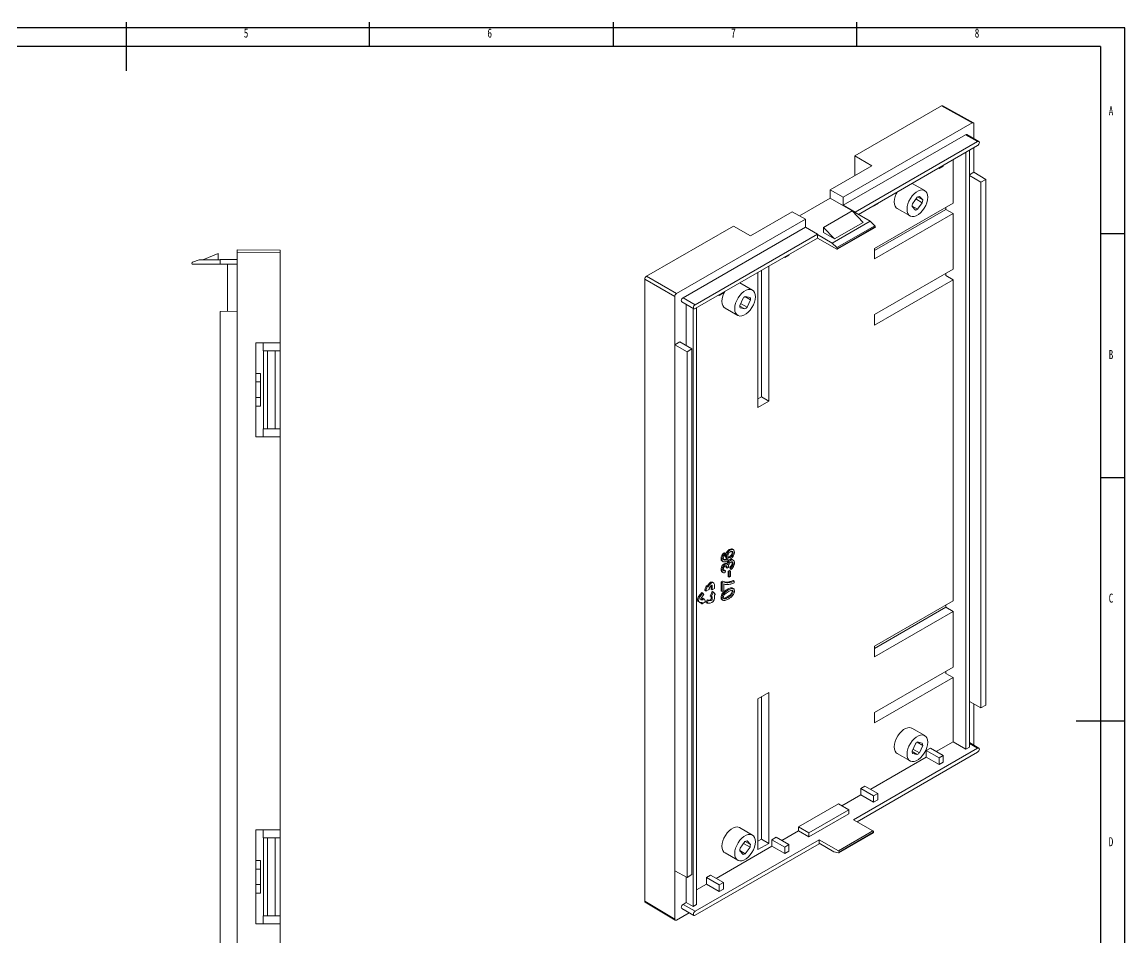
# Model space of a CAD drawing. Header units: millimetres. Extents: x 5 to 415, y 4 to 292.
# Drawn here: x 188.7 to 415, y 104 to 292 of the extents above; entities that cross this region are included whole.
import ezdxf

# ---------------------------------------------------------------- set-up
doc = ezdxf.new("R2010")
doc.units = ezdxf.units.MM
doc.layers.get('0').update_dxf_attribs({"linetype": 'CONTINUOUS'})
doc.styles.add('SLDTEXTSTYLE0', font='TXT', dxfattribs={"width": 0.75})

msp = doc.modelspace()

# ---------------------------------------------------------------- linework, layer by layer
at = {"color": 7, "linetype": 'Continuous'}
for p, q in [((210, 292), (210, 282)), ((260, 287), (260, 292)), ((310, 292), (310, 287)), ((360, 287), (360, 292)), ((415, 290.81), (5, 290.81)), ((415, 3.81), (415, 290.81)), ((410, 287), (12.45, 287)), ((410, 287), (410, 41.42)), ((415, 248.5), (410, 248.5)), ((410, 198.5), (415, 198.5)), ((415, 148.5), (405, 148.5))]:
    msp.add_line(p, q, dxfattribs=at)
at = {"color": 7, "linetype": 'Continuous', "lineweight": 15}
for p, q in [((359.56, 264.51), (377.36, 274.79)), ((383.64, 271.29), (377.36, 274.79)), ((383.89, 271.32), (377.61, 274.82)), ((357.2, 256.03), (383.64, 271.29)), ((383.99, 271.09), (383.99, 268.07)), ((382.3, 268.88), (357.2, 254.39)), ((384.77, 267.46), (359.67, 252.96)), ((382.3, 268.88), (384.77, 267.46)), ((385.02, 267.48), (382.55, 268.91)), ((360.31, 252.52), (384.77, 266.64)), ((382.37, 142.77), (382.37, 265.25)), ((383.08, 143.18), (383.08, 265.66)), ((383.99, 266.19), (383.99, 261.17)), ((363.06, 262.49), (359.56, 264.51)), ((359.56, 260.47), (359.56, 264.51)), ((377.7, 262.43), (377.7, 262.56)), ((379.75, 263.74), (379.75, 254.84)), ((354.51, 257.55), (363.06, 262.49)), ((376.75, 262.01), (376.85, 261.95)), ((376.85, 261.95), (377.7, 262.43)), ((376.85, 261.95), (376.85, 262.07)), ((383.99, 261.17), (383.08, 260.64)), ((385.41, 259.1), (383.08, 260.47)), ((386.43, 259.69), (383.99, 261.17)), ((373.9, 257.4), (371.33, 258.88)), ((385.41, 259.1), (386.43, 259.69)), ((385.41, 151.21), (385.41, 259.1)), ((386.43, 151.8), (386.43, 259.69)), ((348.2, 252.22), (354.51, 255.86)), ((354.51, 257.55), (357.2, 256.03)), ((354.51, 255.86), (354.51, 257.55)), ((359.67, 252.88), (354.51, 255.86)), ((357.2, 256.03), (357.2, 254.39)), ((372.36, 256.04), (371.38, 254.69)), ((372.44, 256.09), (373.49, 255.48)), ((373.49, 255.48), (372.81, 256.21)), ((357.2, 254.39), (359.67, 252.96)), ((363.42, 254.19), (363.31, 254.25)), ((363.42, 254.19), (364.27, 254.68)), ((363.42, 254.31), (363.42, 254.19)), ((379.75, 254.84), (363.63, 245.53)), ((363.63, 245.08), (378.27, 253.53)), ((364.27, 254.68), (364.27, 254.8)), ((368.28, 253.71), (370.9, 252.2)), ((371.3, 254.21), (372.44, 253.56)), ((371.3, 254.12), (371.99, 253.39)), ((373.41, 254.91), (372.09, 255.68)), ((372.44, 253.56), (373.41, 254.91)), ((378.27, 253.98), (378.27, 253.53)), ((378.27, 253.53), (379.75, 252.68)), ((322.97, 236.27), (349.42, 251.54)), ((338.17, 248.12), (346.73, 253.06)), ((349.42, 251.54), (346.73, 253.06)), ((349.42, 249.9), (349.42, 251.54)), ((353.13, 249.84), (359, 253.23)), ((359, 253.23), (361.26, 250.86)), ((359.67, 252.96), (359.67, 252.88)), ((359.67, 252.88), (362.71, 251.13)), ((363.63, 243.37), (379.75, 252.68)), ((379.75, 252.68), (379.75, 241.24)), ((316.8, 239.83), (334.64, 250.13)), ((349.42, 249.9), (324.31, 235.41)), ((334.64, 250.13), (338.17, 248.12)), ((351.89, 248.47), (349.42, 249.9)), ((355.39, 247.47), (353.13, 249.84)), ((353.13, 249.84), (353.13, 248.78)), ((354.93, 246.64), (362.71, 251.13)), ((361.26, 250.86), (355.39, 247.47)), ((363.67, 250.2), (355.9, 245.71)), ((355.95, 245.36), (363.73, 249.85)), ((363.77, 249.99), (355.99, 245.5)), ((363.77, 249.94), (355.99, 245.45)), ((362.71, 251.13), (363.67, 250.2)), ((363.77, 249.94), (363.77, 249.99)), ((351.89, 248.47), (326.79, 233.98)), ((326.79, 233.17), (351.89, 247.66)), ((351.89, 248.39), (351.89, 248.47)), ((351.89, 248.39), (351.89, 247.66)), ((354.93, 246.64), (351.89, 248.39)), ((351.89, 247.66), (355.85, 245.37)), ((355.39, 247.47), (353.13, 248.78)), ((228.93, 244.47), (225.73, 243.17)), ((228.93, 243.17), (228.93, 244.47)), ((232.83, 245.27), (241.63, 245.2)), ((232.83, 245.27), (232.83, 244.77)), ((232.83, 244.77), (232.83, 232.62)), ((241.63, 244.7), (232.83, 244.77)), ((241.63, 245.2), (241.63, 244.7)), ((241.63, 226.17), (241.63, 244.7)), ((355.9, 245.71), (354.93, 246.64)), ((355.99, 245.45), (355.99, 245.5)), ((363.63, 245.53), (363.63, 243.37)), ((223.53, 242.47), (223.53, 242.53)), ((225.03, 243.17), (223.67, 242.72)), ((223.73, 242.27), (229.33, 242.27)), ((229.33, 243.17), (225.03, 243.17)), ((229.33, 243.27), (229.33, 242.27)), ((232.83, 243.27), (229.33, 243.27)), ((229.33, 242.27), (232.83, 242.27)), ((230.83, 232.61), (230.83, 242.27)), ((345.17, 243.66), (345.07, 243.72)), ((346.02, 244.15), (345.17, 243.66)), ((345.17, 243.78), (345.17, 243.66)), ((346.02, 244.27), (346.02, 244.15)), ((339.66, 240.6), (339.66, 212.91)), ((340.4, 241.02), (340.4, 215.06)), ((341.89, 214.2), (341.89, 241.88)), ((379.75, 241.24), (363.63, 231.94)), ((378.27, 240.39), (378.27, 239.94)), ((378.27, 239.94), (379.75, 239.08)), ((322.62, 235.66), (316.45, 239.22)), ((316.45, 111.55), (316.45, 239.22)), ((316.8, 239.83), (322.97, 236.27)), ((338.54, 236.99), (335.98, 238.47)), ((363.63, 229.77), (379.75, 239.08)), ((379.75, 239.08), (379.75, 173.19)), ((322.62, 225.74), (322.62, 235.66)), ((326.79, 233.98), (324.31, 235.41)), ((331.63, 235.96), (331.74, 235.9)), ((331.74, 235.9), (332.59, 236.39)), ((331.74, 235.9), (331.74, 236.02)), ((332.59, 236.39), (332.59, 236.51)), ((338.14, 234.98), (337, 235.63)), ((338.06, 235.45), (337.08, 235.68)), ((324.06, 234.57), (326.54, 233.14)), ((324.95, 225.6), (324.95, 234.06)), ((326.37, 233.24), (326.37, 110.44)), ((327.07, 233.33), (327.07, 110.85)), ((332.93, 233.3), (335.54, 231.79)), ((336.63, 235.33), (335.95, 233.8)), ((337, 233.1), (335.95, 233.71)), ((336.03, 233.33), (337, 233.1)), ((336.13, 234.22), (337.45, 233.45)), ((337.45, 233.45), (338.14, 234.98)), ((229.33, 232.59), (232.83, 232.62)), ((229.33, 100.45), (229.33, 232.59)), ((232.83, 232.62), (232.83, 100.42)), ((363.63, 231.94), (363.63, 229.77)), ((323.68, 226.35), (322.62, 225.74)), ((323.68, 226.35), (326.15, 224.89)), ((241.63, 226.17), (236.63, 226.17)), ((236.63, 226.17), (236.63, 206.87)), ((238.13, 226.17), (238.13, 224.52)), ((238.13, 224.52), (241.63, 224.52)), ((238.23, 208.52), (238.23, 224.52)), ((239.03, 208.52), (239.03, 224.52)), ((240.63, 208.52), (240.63, 224.52)), ((241.63, 226.17), (241.63, 224.52)), ((241.63, 224.52), (241.63, 208.52)), ((322.62, 117.79), (322.62, 225.74)), ((322.62, 225.74), (325.13, 224.3)), ((326.15, 224.89), (325.13, 224.3)), ((325.13, 224.3), (325.13, 116.41)), ((326.15, 224.89), (326.15, 117)), ((236.63, 219.86), (237.63, 219.86)), ((237.63, 218.12), (237.63, 219.86)), ((236.63, 218.12), (237.63, 218.12)), ((237.63, 214.93), (237.63, 218.12)), ((339.66, 214.63), (340.4, 215.06)), ((340.4, 215.06), (341.89, 214.2)), ((236.63, 214.93), (237.63, 214.93)), ((236.63, 213.18), (237.63, 213.18)), ((237.63, 214.93), (237.63, 213.18)), ((339.66, 212.91), (341.89, 214.2)), ((241.63, 208.52), (238.13, 208.52)), ((238.13, 206.87), (238.13, 208.52)), ((241.63, 208.52), (241.63, 206.87)), ((236.63, 206.87), (241.63, 206.87)), ((241.63, 126.17), (241.63, 206.87)), ((334.01, 183.6), (333.8, 183.72)), ((334.44, 183.73), (334.23, 183.85)), ((334.65, 183.68), (334.44, 183.8)), ((332.33, 181.76), (332.12, 181.89)), ((332.49, 182.41), (332.28, 182.53)), ((332.31, 181.38), (332.58, 181.22)), ((332.95, 182.93), (332.73, 183.05)), ((332.97, 181.56), (332.75, 181.68)), ((332.95, 182.93), (332.97, 182.6)), ((333.21, 182.29), (333, 182.41)), ((333.29, 181.95), (333.08, 182.08)), ((333.2, 181.95), (333.41, 181.83)), ((333.43, 183.02), (333.22, 183.14)), ((333.68, 181.11), (333.47, 181.23)), ((334.01, 182.11), (333.8, 182.24)), ((334.08, 181.48), (333.87, 181.6)), ((334.31, 182.36), (334.1, 182.49)), ((334.53, 182.71), (334.32, 182.83)), ((334.38, 183.3), (334.39, 183.16)), ((334.61, 183.04), (334.39, 183.16)), ((334.63, 181.52), (334.42, 181.65)), ((332.33, 179.49), (332.12, 179.61)), ((332.42, 179.97), (332.2, 180.09)), ((332.29, 179.14), (332.33, 179.12)), ((332.5, 179.02), (332.29, 179.14)), ((332.3, 179.13), (332.56, 178.98)), ((332.65, 180.41), (332.44, 180.53)), ((332.97, 180.7), (332.76, 180.82)), ((333.03, 179.38), (332.81, 179.51)), ((333.03, 179.38), (332.97, 179)), ((333.13, 180.85), (333.05, 180.89)), ((333.26, 180.77), (333.05, 180.89)), ((333.35, 180.74), (333.13, 180.86)), ((333.38, 179.93), (333.16, 180.05)), ((333.38, 179.99), (333.17, 180.11)), ((333.64, 180.05), (333.38, 179.93)), ((333.86, 179.43), (333.55, 179.25)), ((333.55, 179.25), (333.55, 178.18)), ((333.77, 179.13), (333.55, 179.25)), ((333.77, 179.13), (334.07, 179.31)), ((333.77, 178.05), (333.77, 179.13)), ((334.07, 179.31), (333.86, 179.43)), ((333.91, 180.1), (333.95, 179.78)), ((334.12, 179.98), (333.91, 180.1)), ((334.16, 179.65), (333.95, 179.78)), ((334.07, 179.31), (334.07, 178.23)), ((334.16, 179.65), (334.12, 179.98)), ((334.28, 180.52), (334.49, 180.4)), ((334.61, 180.82), (334.39, 180.94)), ((329.67, 176.74), (329.25, 176.22)), ((329.88, 176.62), (329.43, 176.06)), ((329.67, 176.74), (329.88, 176.62)), ((330.57, 176.91), (330.36, 177.04)), ((330.74, 175.72), (330.74, 176.55)), ((332.4, 177.2), (332.16, 177.06)), ((332.16, 177.06), (332.16, 175.21)), ((332.37, 176.94), (332.16, 177.06)), ((332.37, 176.94), (332.61, 177.08)), ((332.37, 175.09), (332.37, 176.94)), ((332.61, 177.08), (332.4, 177.2)), ((332.66, 176.66), (332.66, 175.26)), ((333.28, 176.92), (333.06, 177.05)), ((333.55, 178.18), (333.77, 178.05)), ((334.07, 178.23), (333.77, 178.05)), ((334.13, 177), (333.92, 177.13)), ((334.81, 177.26), (334.6, 177.38)), ((334.81, 177.26), (334.81, 176.9)), ((328.19, 174.9), (327.57, 174.13)), ((328.4, 174.78), (327.78, 174)), ((327.99, 173.7), (328.61, 174.47)), ((328.19, 174.9), (328.4, 174.78)), ((328.61, 174.47), (328.4, 174.78)), ((329.04, 176.19), (328.78, 175.42)), ((328.99, 175.3), (328.78, 175.42)), ((328.79, 175.34), (329, 175.22)), ((329.25, 176.07), (328.99, 175.3)), ((329.04, 176.19), (329.25, 176.07)), ((329.05, 175.22), (329.64, 175.51)), ((329.36, 176.16), (329.15, 176.28)), ((329.37, 176.15), (329.43, 176.06)), ((329.65, 175.76), (330.1, 176.32)), ((329.71, 175.67), (329.65, 175.76)), ((330.25, 175), (329.92, 174.24)), ((330.1, 176.32), (330.1, 175.6)), ((330.1, 175.6), (330.31, 175.47)), ((330.47, 174.88), (330.13, 174.12)), ((330.25, 175), (330.47, 174.88)), ((330.31, 176.3), (330.31, 175.47)), ((330.31, 175.47), (330.74, 175.72)), ((330.57, 174.96), (330.36, 175.08)), ((330.92, 174.57), (330.58, 174.95)), ((330.74, 174.34), (330.86, 174.41)), ((330.74, 173.74), (330.74, 174.34)), ((332.37, 175.09), (332.16, 175.21)), ((332.41, 174.2), (332.2, 174.33)), ((332.66, 175.26), (332.37, 175.09)), ((332.64, 174.62), (332.43, 174.75)), ((333.01, 175.01), (332.8, 175.14)), ((333.59, 175.42), (333.38, 175.54)), ((334.3, 175.72), (334.08, 175.84)), ((334.19, 174.67), (334.41, 174.55)), ((334.39, 175.19), (334.61, 175.07)), ((334.69, 175.67), (334.45, 175.8)), ((327.45, 173.03), (327.66, 172.91)), ((327.78, 174), (327.57, 174.13)), ((327.78, 172.87), (328.23, 172.83)), ((328.23, 173.5), (327.92, 173.53)), ((327.98, 172.85), (327.96, 172.8)), ((328.17, 172.67), (327.96, 172.8)), ((327.97, 172.7), (328.18, 172.58)), ((328.44, 173.38), (327.99, 173.42)), ((328.23, 172.83), (328.17, 172.67)), ((328.29, 173.65), (328.23, 173.5)), ((328.23, 173.5), (328.44, 173.38)), ((328.24, 172.59), (328.83, 172.98)), ((328.29, 173.65), (328.5, 173.53)), ((328.61, 173.61), (328.4, 173.73)), ((328.5, 173.53), (328.44, 173.38)), ((328.89, 173.13), (328.63, 173.6)), ((329.26, 173.41), (329.05, 172.86)), ((329.05, 172.86), (329.26, 172.74)), ((329.88, 173.35), (329.26, 173.41)), ((329.26, 173.41), (329.48, 173.28)), ((329.48, 173.28), (329.26, 172.74)), ((329.26, 172.74), (329.88, 172.68)), ((330.1, 173.23), (329.48, 173.28)), ((329.88, 173.35), (330.1, 173.23)), ((330.13, 174.12), (329.92, 174.24)), ((329.93, 174.14), (330.14, 174.02)), ((330.1, 174.05), (330.1, 173.62)), ((330.1, 173.62), (330.31, 173.5)), ((330.19, 174.03), (330.31, 174.1)), ((330.31, 174.1), (330.31, 173.5)), ((332.33, 173.75), (332.12, 173.88)), ((332.26, 173.44), (332.31, 173.41)), ((332.47, 173.32), (332.26, 173.44)), ((332.31, 173.41), (332.55, 173.27)), ((332.53, 173.3), (332.47, 173.32)), ((333.38, 174.04), (333.59, 173.91)), ((379.75, 173.19), (363.63, 163.88)), ((378.27, 172.33), (378.27, 171.88)), ((363.63, 163.43), (378.27, 171.88)), ((363.63, 161.72), (379.75, 171.02)), ((378.27, 171.88), (379.75, 171.02)), ((379.75, 171.02), (379.75, 159.59)), ((363.63, 163.88), (363.63, 161.72)), ((379.75, 159.59), (363.63, 150.28)), ((378.27, 158.73), (378.27, 158.28)), ((363.63, 148.12), (379.75, 157.43)), ((378.27, 158.28), (379.75, 157.43)), ((379.75, 157.43), (379.75, 144.28)), ((341.89, 154.35), (339.66, 153.06)), ((341.89, 123.4), (341.89, 154.35)), ((339.66, 153.06), (339.66, 122.12)), ((340.4, 124.26), (340.4, 153.49)), ((383.08, 152.53), (385.41, 151.21)), ((383.99, 152.01), (383.99, 143.55)), ((385.41, 151.21), (386.43, 151.8)), ((363.63, 150.28), (363.63, 148.12)), ((373.9, 145.53), (371.28, 147.04)), ((384.77, 142.93), (359.32, 128.24)), ((371.99, 143.87), (371.3, 142.35)), ((371.49, 142.76), (372.81, 142)), ((373.49, 143.52), (372.36, 144.18)), ((373.41, 144), (372.44, 144.22)), ((372.81, 142), (373.49, 143.52)), ((375.08, 142.93), (374.24, 142.44)), ((377.7, 141.42), (375.08, 142.93)), ((379.75, 144.28), (376.25, 142.26)), ((379.75, 144.28), (382.37, 142.77)), ((382.37, 142.77), (383.08, 143.18)), ((385.02, 142.96), (383.08, 144.08)), ((360.02, 127.83), (384.77, 142.12)), ((374.24, 141.1), (362.82, 134.5)), ((368.28, 141.85), (370.9, 140.34)), ((372.36, 141.65), (371.3, 142.26)), ((371.38, 141.87), (372.36, 141.65)), ((374.24, 142.44), (374.24, 141.1)), ((376.85, 140.93), (374.24, 142.44)), ((374.24, 141.1), (376.85, 139.59)), ((377.7, 141.42), (376.85, 140.93)), ((376.85, 140.93), (376.85, 139.59)), ((377.7, 140.08), (377.7, 141.42)), ((376.85, 139.59), (377.7, 140.08)), ((361.65, 135.18), (360.8, 134.69)), ((360.8, 133.34), (360.8, 134.69)), ((360.8, 134.69), (363.42, 133.18)), ((361.65, 135.18), (364.27, 133.67)), ((364.27, 133.67), (363.42, 133.18)), ((364.27, 133.67), (364.27, 132.32)), ((356.21, 131.5), (348, 126.77)), ((356.21, 131.5), (358.33, 130.28)), ((360.8, 133.34), (356.91, 131.1)), ((360.8, 133.34), (363.42, 131.83)), ((363.42, 133.18), (363.42, 131.83)), ((363.42, 131.83), (364.27, 132.32)), ((358.33, 130.28), (350.12, 125.54)), ((350.12, 124.73), (358.33, 129.46)), ((358.33, 129.46), (358.33, 130.28)), ((348, 126.77), (348, 125.95)), ((350.12, 125.54), (348, 126.77)), ((359.32, 128.24), (363.28, 125.95)), ((241.63, 126.17), (236.63, 126.17)), ((236.63, 126.17), (236.63, 106.87)), ((238.13, 126.17), (238.13, 124.52)), ((238.13, 124.52), (241.63, 124.52)), ((238.23, 108.52), (238.23, 124.52)), ((239.03, 124.52), (239.03, 108.52)), ((240.63, 108.52), (240.63, 124.52)), ((241.63, 126.17), (241.63, 124.52)), ((241.63, 124.52), (241.63, 108.52)), ((338.54, 125.12), (335.93, 126.63)), ((342.56, 124.16), (343.41, 124.65)), ((343.41, 124.65), (346.02, 123.14)), ((348, 125.95), (344.57, 123.97)), ((348, 125.95), (350.12, 124.73)), ((350.12, 124.73), (350.12, 125.54)), ((363.28, 125.95), (356.21, 121.87)), ((356.31, 121.49), (363.38, 125.57)), ((356.35, 121.63), (363.42, 125.71)), ((356.35, 121.58), (363.42, 125.66)), ((363.42, 125.71), (363.42, 125.66)), ((352.25, 124.16), (326.79, 109.46)), ((326.79, 108.64), (352.25, 123.34)), ((342.56, 122.81), (331.14, 116.22)), ((337, 123.77), (336.03, 122.41)), ((338.06, 122.64), (336.74, 123.4)), ((337.08, 123.81), (338.14, 123.2)), ((337.08, 121.28), (338.06, 122.64)), ((338.14, 123.2), (337.45, 123.93)), ((340.4, 124.26), (339.66, 123.83)), ((339.66, 122.12), (341.89, 123.4)), ((341.89, 123.4), (340.4, 124.26)), ((342.56, 122.81), (342.56, 124.16)), ((342.56, 124.16), (345.17, 122.65)), ((342.56, 122.81), (345.17, 121.3)), ((345.17, 122.65), (346.02, 123.14)), ((345.17, 121.3), (345.17, 122.65)), ((346.02, 123.14), (346.02, 121.79)), ((356.21, 121.87), (352.25, 124.16)), ((352.25, 124.16), (352.25, 123.42)), ((352.25, 123.34), (352.25, 123.42)), ((352.25, 123.42), (355.29, 121.67)), ((332.93, 121.44), (335.54, 119.93)), ((335.95, 121.94), (337.08, 121.28)), ((335.95, 121.85), (336.63, 121.11)), ((345.17, 121.3), (346.02, 121.79)), ((356.25, 121.48), (355.29, 121.67)), ((356.35, 121.63), (356.35, 121.58)), ((236.63, 119.86), (237.63, 119.86)), ((236.63, 118.12), (237.63, 118.12)), ((237.63, 118.12), (237.63, 119.86)), ((237.63, 114.93), (237.63, 118.12)), ((322.62, 107.87), (322.62, 117.79)), ((325.13, 116.41), (322.62, 117.79)), ((324.95, 111.26), (324.95, 116.5)), ((325.13, 116.41), (326.15, 117)), ((329.12, 116.4), (329.97, 116.89)), ((329.12, 116.4), (329.12, 115.05)), ((331.74, 114.89), (329.12, 116.4)), ((332.59, 115.38), (329.97, 116.89)), ((236.63, 114.93), (237.63, 114.93)), ((236.63, 113.18), (237.63, 113.18)), ((237.63, 114.93), (237.63, 113.18)), ((329.12, 115.05), (327.07, 113.87)), ((329.12, 115.05), (331.74, 113.54)), ((332.59, 115.38), (331.74, 114.89)), ((331.74, 114.89), (331.74, 113.54)), ((331.74, 113.54), (332.59, 114.03)), ((332.59, 114.03), (332.59, 115.38)), ((316.45, 111.55), (322.62, 107.87)), ((316.55, 111.33), (322.72, 107.64)), ((324.95, 111.26), (324.31, 110.89)), ((324.95, 111.26), (326.37, 110.44)), ((325.58, 109.17), (322.97, 107.66)), ((324.06, 110.05), (326.54, 108.62)), ((326.79, 109.46), (324.31, 110.89)), ((326.37, 110.44), (327.07, 110.85)), ((236.63, 106.87), (241.63, 106.87)), ((241.63, 108.52), (238.13, 108.52)), ((238.13, 106.87), (238.13, 108.52)), ((241.63, 106.87), (241.63, 108.52)), ((241.63, 88.35), (241.63, 106.87))]:
    msp.add_line(p, q, dxfattribs=at)
at = {"color": 8, "linetype": 'Continuous', "lineweight": 15}
for p, q in [((333.28, 180.34), (333.19, 180.39)), ((330.17, 176.38), (330.31, 176.3)), ((327.99, 173.42), (327.94, 173.45)), ((332.66, 173.67), (332.76, 173.61)), ((383.08, 143.91), (384.77, 142.93))]:
    msp.add_line(p, q, dxfattribs=at)
at = {"color": 7, "linetype": 'Continuous', "lineweight": 15}
for points in [[(382.55, 268.91), (382.43, 268.93), (382.3, 268.88)], [(384.77, 267.46), (384.91, 267.5), (385.02, 267.48), (385.1, 267.39), (385.13, 267.25), (385.1, 267.08), (385.02, 266.9), (384.91, 266.75), (384.77, 266.64)], [(368.23, 257.09), (368.07, 256.76), (367.84, 256.19), (367.71, 255.62), (367.66, 255.09), (367.71, 254.6), (367.84, 254.2), (368.07, 253.88), (368.28, 253.71)], [(374.52, 256.03), (374.47, 255.49), (374.34, 254.92), (374.11, 254.35), (373.82, 253.8), (373.46, 253.29), (373.05, 252.85), (372.62, 252.49), (372.18, 252.24), (371.74, 252.09), (371.34, 252.07), (370.98, 252.16), (370.68, 252.37), (370.46, 252.69), (370.32, 253.09), (370.28, 253.58), (370.32, 254.11), (370.46, 254.68), (370.68, 255.25), (370.98, 255.8), (371.34, 256.31), (371.74, 256.75), (372.18, 257.11), (372.62, 257.36), (373.05, 257.51), (373.46, 257.53), (373.82, 257.44), (374.11, 257.23), (374.34, 256.92), (374.47, 256.51), (374.52, 256.03)], [(324.31, 235.41), (324.18, 235.3), (324.06, 235.15), (323.99, 234.97), (323.96, 234.8), (323.99, 234.66), (324.06, 234.57), (324.06, 234.57)], [(332.88, 236.68), (332.71, 236.35), (332.49, 235.78), (332.35, 235.21), (332.3, 234.68), (332.35, 234.19), (332.49, 233.79), (332.71, 233.47), (332.93, 233.3)], [(339.16, 235.62), (339.12, 235.08), (338.98, 234.51), (338.76, 233.94), (338.46, 233.39), (338.1, 232.88), (337.7, 232.44), (337.26, 232.08), (336.82, 231.83), (336.39, 231.68), (335.98, 231.66), (335.62, 231.75), (335.33, 231.96), (335.1, 232.28), (334.97, 232.68), (334.92, 233.17), (334.97, 233.7), (335.1, 234.27), (335.33, 234.84), (335.62, 235.39), (335.98, 235.9), (336.39, 236.34), (336.82, 236.7), (337.26, 236.95), (337.7, 237.1), (338.1, 237.12), (338.46, 237.03), (338.76, 236.82), (338.98, 236.51), (339.12, 236.1), (339.16, 235.62)], [(326.79, 233.98), (326.65, 233.87), (326.54, 233.72), (326.46, 233.54), (326.44, 233.37), (326.46, 233.23), (326.54, 233.14), (326.65, 233.12), (326.79, 233.17)], [(329.88, 176.62), (330.02, 176.77), (330.17, 176.87), (330.32, 176.94), (330.45, 176.95), (330.57, 176.91), (330.66, 176.83), (330.72, 176.7), (330.74, 176.55)], [(328.78, 175.42), (328.77, 175.4), (328.77, 175.38), (328.77, 175.36), (328.78, 175.35), (328.79, 175.34), (328.79, 175.34)], [(329.05, 175.22), (329.03, 175.21), (329.01, 175.21), (329, 175.22), (328.99, 175.23), (328.98, 175.24), (328.98, 175.26), (328.98, 175.28), (328.99, 175.3)], [(329.15, 176.28), (329.15, 176.28), (329.14, 176.28), (329.12, 176.28), (329.1, 176.27), (329.08, 176.26), (329.06, 176.24), (329.05, 176.22), (329.04, 176.19)], [(329.25, 176.07), (329.26, 176.09), (329.27, 176.12), (329.29, 176.14), (329.31, 176.15), (329.33, 176.16), (329.35, 176.16), (329.36, 176.16), (329.37, 176.15)], [(330.1, 176.32), (330.13, 176.36), (330.17, 176.38), (330.21, 176.4), (330.24, 176.4), (330.27, 176.39), (330.29, 176.37), (330.31, 176.34), (330.31, 176.3)], [(330.36, 175.08), (330.36, 175.08), (330.35, 175.08), (330.33, 175.08), (330.31, 175.07), (330.29, 175.06), (330.28, 175.05), (330.26, 175.03), (330.25, 175)], [(330.47, 174.88), (330.48, 174.9), (330.49, 174.92), (330.51, 174.94), (330.52, 174.95), (330.54, 174.96), (330.56, 174.96), (330.57, 174.96), (330.58, 174.95)], [(327.57, 174.13), (327.45, 173.95), (327.36, 173.77), (327.3, 173.58), (327.28, 173.4), (327.3, 173.24), (327.36, 173.11), (327.45, 173.03), (327.45, 173.03)], [(327.78, 172.87), (327.66, 172.91), (327.57, 172.99), (327.52, 173.11), (327.5, 173.27), (327.52, 173.45), (327.57, 173.64), (327.66, 173.83), (327.78, 174)], [(327.99, 173.42), (327.96, 173.43), (327.94, 173.45), (327.93, 173.48), (327.92, 173.52), (327.93, 173.56), (327.94, 173.61), (327.96, 173.66), (327.99, 173.7)], [(327.96, 172.8), (327.95, 172.77), (327.95, 172.75), (327.95, 172.73), (327.96, 172.71), (327.97, 172.7)], [(328.24, 172.59), (328.22, 172.58), (328.2, 172.58), (328.18, 172.58), (328.17, 172.59), (328.16, 172.61), (328.16, 172.63), (328.16, 172.65), (328.17, 172.67)], [(328.4, 173.73), (328.39, 173.74), (328.37, 173.74), (328.35, 173.73), (328.34, 173.72), (328.32, 173.7), (328.3, 173.68), (328.29, 173.65)], [(328.5, 173.53), (328.51, 173.55), (328.53, 173.58), (328.55, 173.59), (328.57, 173.61), (328.59, 173.61), (328.6, 173.62), (328.62, 173.61), (328.63, 173.6)], [(329.92, 174.24), (329.91, 174.22), (329.91, 174.19), (329.91, 174.17), (329.92, 174.16), (329.93, 174.14), (329.93, 174.14)], [(330.19, 174.03), (330.17, 174.02), (330.16, 174.02), (330.14, 174.02), (330.13, 174.03), (330.12, 174.05), (330.12, 174.07), (330.12, 174.1), (330.13, 174.12)], [(371.28, 147.04), (371.2, 147.08), (370.84, 147.18), (370.44, 147.15), (370, 147.01), (369.56, 146.75), (369.13, 146.4), (368.72, 145.95), (368.36, 145.45), (368.07, 144.89), (367.84, 144.32), (367.71, 143.76), (367.66, 143.22), (367.71, 142.74), (367.84, 142.33), (368.07, 142.01), (368.28, 141.85)], [(374.52, 144.16), (374.47, 143.62), (374.34, 143.06), (374.11, 142.49), (373.82, 141.93), (373.46, 141.43), (373.05, 140.98), (372.62, 140.63), (372.18, 140.37), (371.74, 140.23), (371.34, 140.2), (370.98, 140.29), (370.68, 140.5), (370.46, 140.82), (370.32, 141.23), (370.28, 141.71), (370.32, 142.25), (370.46, 142.81), (370.68, 143.38), (370.98, 143.94), (371.34, 144.44), (371.74, 144.89), (372.18, 145.24), (372.62, 145.5), (373.05, 145.64), (373.46, 145.67), (373.82, 145.57), (374.11, 145.37), (374.34, 145.05), (374.47, 144.64), (374.52, 144.16)], [(384.77, 142.12), (384.91, 142.23), (385.02, 142.38), (385.1, 142.56), (385.13, 142.73), (385.1, 142.87), (385.02, 142.96), (384.91, 142.98), (384.77, 142.93)], [(335.93, 126.63), (335.85, 126.67), (335.49, 126.77), (335.08, 126.74), (334.65, 126.6), (334.2, 126.34), (333.77, 125.99), (333.37, 125.54), (333.01, 125.04), (332.71, 124.48), (332.49, 123.91), (332.35, 123.35), (332.3, 122.81), (332.35, 122.33), (332.49, 121.92), (332.71, 121.6), (332.93, 121.44)], [(339.16, 123.75), (339.12, 123.21), (338.98, 122.65), (338.76, 122.08), (338.46, 121.52), (338.1, 121.02), (337.7, 120.57), (337.26, 120.22), (336.82, 119.96), (336.39, 119.82), (335.98, 119.79), (335.62, 119.88), (335.33, 120.09), (335.1, 120.41), (334.97, 120.82), (334.92, 121.3), (334.97, 121.84), (335.1, 122.4), (335.33, 122.97), (335.62, 123.53), (335.98, 124.03), (336.39, 124.48), (336.82, 124.83), (337.26, 125.09), (337.7, 125.23), (338.1, 125.26), (338.46, 125.16), (338.76, 124.96), (338.98, 124.64), (339.12, 124.23), (339.16, 123.75)], [(356.35, 121.58), (356.34, 121.56), (356.34, 121.53), (356.33, 121.51), (356.32, 121.5), (356.31, 121.49), (356.29, 121.48), (356.27, 121.48), (356.25, 121.48)], [(324.31, 110.89), (324.18, 110.78), (324.06, 110.63), (323.99, 110.45), (323.96, 110.28), (323.99, 110.14), (324.06, 110.05), (324.06, 110.05)], [(326.79, 108.64), (326.65, 108.6), (326.54, 108.62), (326.46, 108.71), (326.44, 108.85), (326.46, 109.02), (326.54, 109.2), (326.65, 109.35), (326.79, 109.46)]]:
    msp.add_lwpolyline(points, dxfattribs=at)
for centre, radius, start, end in [((372.96, 255.12), 1.1, 97.9174, 123.0612), ((373.14, 254.15), 1.84, 163.0994, 180.9247), ((371.84, 254.48), 1.1, 277.9174, 303.0612), ((371.65, 255.45), 1.84, 343.0994, 0.9247), ((363.46, 249.97), 0.313, 2.9129, 46.3816), ((363.68, 249.93), 0.0959, 304.0564, 7.2558), ((355.91, 245.44), 0.0873, 230.7967, 9.214), ((355.68, 245.48), 0.313, 2.9129, 46.3816), ((223.73, 242.53), 0.2, 108.4349, 180), ((223.73, 242.47), 0.2, 180, 270), ((337.97, 234.07), 1.84, 119.0726, 136.9002), ((337.04, 235.04), 1.1, 356.9368, 22.0759), ((337.05, 233.74), 1.1, 176.9368, 202.0759), ((336.11, 234.71), 1.84, 299.0726, 316.9002), ((330.21, 176.44), 0.614, 75.7338, 150.347), ((329.58, 175.63), 0.132, 296.5322, 18.7092), ((330.8, 174.52), 0.128, 297.8756, 22.0883), ((328.76, 173.09), 0.135, 301.8835, 15.7051), ((329.68, 173.72), 1.06, 281.219, 1.1919), ((329.83, 173.61), 0.267, 281.219, 1.1919), ((330.05, 173.49), 0.267, 281.219, 1.1919), ((373.33, 142.62), 1.84, 119.0726, 136.9002), ((372.39, 143.58), 1.1, 356.9368, 22.0759), ((372.4, 142.29), 1.1, 176.9368, 202.0759), ((371.47, 143.25), 1.84, 299.0726, 316.9002), ((363.11, 125.69), 0.307, 2.6055, 57.3945), ((363.32, 125.65), 0.0983, 304.8951, 6.4171), ((337.79, 121.88), 1.84, 163.0994, 180.9247), ((337.6, 122.84), 1.1, 97.9174, 123.0612), ((336.3, 123.17), 1.84, 343.0994, 0.9247), ((336.48, 122.2), 1.1, 277.9174, 303.0612), ((356.04, 121.61), 0.307, 2.6055, 57.3945)]:
    msp.add_arc(centre, radius, start, end, dxfattribs=at)
for centre, ratio, start_param, end_param in [((377.36, 274.38), 0.577338, 0.008727, 0.785279), ((383.64, 270.89), 0.577338, 5.497744, 7.068464), ((316.8, 239.42), 0.577426, 0.785355, 2.356075), ((322.97, 235.86), 0.577426, 0.785355, 2.356075), ((316.8, 111.76), 0.577338, 2.356151, 3.132866), ((322.97, 108.07), 0.577338, 2.356151, 3.926871)]:
    msp.add_ellipse(centre, major_axis=(0.25, 0.433), ratio=ratio, start_param=start_param, end_param=end_param, dxfattribs=at)
for points, knots in [([(333.8, 183.72), (333.69, 183.66), (333.59, 183.58), (333.39, 183.39), (333.3, 183.27), (333.22, 183.14)], [0, 0, 0, 0, 0.5, 0.5, 1, 1, 1, 1]), ([(334.01, 183.6), (333.91, 183.54), (333.8, 183.46), (333.6, 183.26), (333.51, 183.15), (333.43, 183.02)], [0, 0, 0, 0, 0.5, 0.5, 1, 1, 1, 1]), ([(334.03, 183.25), (334.11, 183.29), (334.18, 183.33), (334.33, 183.36), (334.39, 183.36), (334.45, 183.33)], [0, 0, 0, 0, 0.5, 0.5, 1, 1, 1, 1]), ([(334.43, 183.8), (334.42, 183.81), (334.36, 183.85), (334.29, 183.85), (334.23, 183.85)], [0, 0, 0, 0, 0.229866, 1, 1, 1, 1]), ([(334.75, 183.59), (334.71, 183.64), (334.67, 183.67), (334.56, 183.72), (334.51, 183.73), (334.44, 183.73)], [0, 0, 0, 0, 0.5, 0.5, 1, 1, 1, 1]), ([(334.45, 183.33), (334.5, 183.31), (334.54, 183.28), (334.59, 183.18), (334.61, 183.11), (334.61, 183.04)], [0, 0, 0, 0, 0.5, 0.5, 1, 1, 1, 1]), ([(332.28, 182.53), (332.22, 182.43), (332.18, 182.31), (332.13, 182.09), (332.12, 181.99), (332.12, 181.89)], [0, 0, 0, 0, 0.5, 0.5, 1, 1, 1, 1]), ([(332.12, 181.89), (332.12, 181.82), (332.13, 181.66), (332.2, 181.46), (332.3, 181.4), (332.34, 181.37)], [0, 0, 0, 0, 0.291671, 0.705889, 1, 1, 1, 1]), ([(332.73, 183.05), (332.65, 182.99), (332.56, 182.92), (332.41, 182.74), (332.34, 182.64), (332.28, 182.53)], [0, 0, 0, 0, 0.5, 0.5, 1, 1, 1, 1]), ([(332.33, 181.76), (332.33, 181.86), (332.34, 181.97), (332.39, 182.19), (332.44, 182.3), (332.49, 182.41)], [0, 0, 0, 0, 0.5, 0.5, 1, 1, 1, 1]), ([(332.55, 181.25), (332.53, 181.26), (332.45, 181.3), (332.36, 181.46), (332.33, 181.64), (332.33, 181.75), (332.33, 181.76)], [0, 0, 0, 0, 0.153973, 0.542037, 0.931534, 1, 1, 1, 1]), ([(332.49, 182.41), (332.55, 182.52), (332.62, 182.62), (332.78, 182.8), (332.86, 182.87), (332.95, 182.93)], [0, 0, 0, 0, 0.5, 0.5, 1, 1, 1, 1]), ([(332.58, 181.89), (332.58, 181.95), (332.59, 182.03), (332.63, 182.17), (332.67, 182.24), (332.71, 182.31)], [0, 0, 0, 0, 0.5, 0.5, 1, 1, 1, 1]), ([(332.66, 181.64), (332.63, 181.67), (332.61, 181.7), (332.59, 181.79), (332.58, 181.84), (332.58, 181.89)], [0, 0, 0, 0, 0.5, 0.5, 1, 1, 1, 1]), ([(333.66, 181.51), (333.47, 181.4), (333.29, 181.31), (333.02, 181.22), (332.93, 181.2), (332.77, 181.18), (332.68, 181.18), (332.61, 181.21)], [0, 0, 0, 0, 0.5, 0.5, 0.75, 0.75, 1, 1, 1, 1]), ([(332.97, 182.6), (332.92, 182.56), (332.88, 182.52), (332.79, 182.42), (332.75, 182.37), (332.71, 182.31)], [0, 0, 0, 0, 0.5, 0.5, 1, 1, 1, 1]), ([(333.33, 181.91), (333.23, 181.85), (333.13, 181.8), (332.94, 181.72), (332.84, 181.69), (332.75, 181.68)], [0, 0, 0, 0, 0.5, 0.5, 1, 1, 1, 1]), ([(333.54, 181.79), (333.44, 181.73), (333.34, 181.68), (333.15, 181.6), (333.06, 181.56), (332.97, 181.56)], [0, 0, 0, 0, 0.5, 0.5, 1, 1, 1, 1]), ([(333.22, 183.14), (333.15, 183.02), (333.09, 182.9), (333.02, 182.65), (333, 182.53), (333, 182.41)], [0, 0, 0, 0, 0.5, 0.5, 1, 1, 1, 1]), ([(333.08, 182.08), (333.1, 182.05), (333.13, 182.01), (333.17, 181.96), (333.2, 181.96), (333.2, 181.95)], [0, 0, 0, 0, 0.484434, 0.968718, 1, 1, 1, 1]), ([(333.43, 183.02), (333.36, 182.9), (333.3, 182.77), (333.23, 182.53), (333.21, 182.4), (333.21, 182.29)], [0, 0, 0, 0, 0.5, 0.5, 1, 1, 1, 1]), ([(333.47, 181.23), (333.44, 181.19), (333.37, 181.07), (333.31, 180.91), (333.28, 180.8), (333.28, 180.78)], [0, 0, 0, 0, 0.314266, 0.824266, 1, 1, 1, 1]), ([(333.67, 181.46), (333.66, 181.45), (333.59, 181.39), (333.53, 181.31), (333.47, 181.23)], [0, 0, 0, 0, 0.127978, 1, 1, 1, 1]), ([(333.47, 180.59), (333.49, 180.68), (333.51, 180.77), (333.58, 180.94), (333.63, 181.03), (333.68, 181.11)], [0, 0, 0, 0, 0.5, 0.5, 1, 1, 1, 1]), ([(333.48, 182.37), (333.48, 182.45), (333.49, 182.53), (333.54, 182.7), (333.58, 182.78), (333.63, 182.86)], [0, 0, 0, 0, 0.5, 0.5, 1, 1, 1, 1]), ([(333.63, 182.06), (333.58, 182.08), (333.54, 182.12), (333.49, 182.23), (333.48, 182.3), (333.48, 182.37)], [0, 0, 0, 0, 0.5, 0.5, 1, 1, 1, 1]), ([(333.8, 182.24), (333.76, 182.21), (333.67, 182.16), (333.58, 182.16), (333.53, 182.15)], [0, 0, 0, 0, 0.438011, 1, 1, 1, 1]), ([(333.63, 182.86), (333.68, 182.95), (333.74, 183.03), (333.88, 183.16), (333.96, 183.21), (334.03, 183.25)], [0, 0, 0, 0, 0.5, 0.5, 1, 1, 1, 1]), ([(334.01, 182.11), (333.94, 182.07), (333.87, 182.04), (333.74, 182.02), (333.68, 182.03), (333.63, 182.06)], [0, 0, 0, 0, 0.5, 0.5, 1, 1, 1, 1]), ([(333.66, 181.51), (333.82, 181.6), (333.98, 181.71), (334.3, 181.97), (334.45, 182.12), (334.58, 182.31)], [0, 0, 0, 0, 0.5, 0.5, 1, 1, 1, 1]), ([(333.68, 181.11), (333.74, 181.19), (333.81, 181.27), (333.94, 181.39), (334.01, 181.44), (334.08, 181.48)], [0, 0, 0, 0, 0.5, 0.5, 1, 1, 1, 1]), ([(334.09, 181.11), (334.03, 181.07), (333.96, 181.03), (333.84, 180.91), (333.79, 180.83), (333.75, 180.75)], [0, 0, 0, 0, 0.5, 0.5, 1, 1, 1, 1]), ([(334.42, 181.65), (334.35, 181.69), (334.27, 181.71), (334.08, 181.7), (333.97, 181.66), (333.87, 181.6)], [0, 0, 0, 0, 0.5, 0.5, 1, 1, 1, 1]), ([(334.08, 181.48), (334.19, 181.54), (334.29, 181.58), (334.48, 181.59), (334.56, 181.57), (334.63, 181.52)], [0, 0, 0, 0, 0.5, 0.5, 1, 1, 1, 1]), ([(334.46, 181.15), (334.41, 181.18), (334.35, 181.19), (334.23, 181.18), (334.16, 181.15), (334.09, 181.11)], [0, 0, 0, 0, 0.5, 0.5, 1, 1, 1, 1]), ([(334.33, 181.18), (334.35, 181.15), (334.39, 181.09), (334.39, 180.99), (334.39, 180.94)], [0, 0, 0, 0, 0.459408, 1, 1, 1, 1]), ([(334.61, 180.82), (334.61, 180.9), (334.6, 180.97), (334.54, 181.08), (334.51, 181.13), (334.46, 181.15)], [0, 0, 0, 0, 0.5, 0.5, 1, 1, 1, 1]), ([(334.58, 182.31), (334.67, 182.45), (334.74, 182.61), (334.81, 182.83), (334.83, 182.91), (334.85, 183.05), (334.86, 183.12), (334.86, 183.19)], [0, 0, 0, 0, 0.5, 0.5, 0.75, 0.75, 1, 1, 1, 1]), ([(334.63, 181.52), (334.71, 181.48), (334.77, 181.4), (334.84, 181.21), (334.86, 181.09), (334.86, 180.96)], [0, 0, 0, 0, 0.5, 0.5, 1, 1, 1, 1]), ([(332.12, 179.61), (332.12, 179.51), (332.13, 179.41), (332.18, 179.25), (332.23, 179.19), (332.29, 179.14)], [0, 0, 0, 0, 0.5, 0.5, 1, 1, 1, 1]), ([(332.5, 179.02), (332.44, 179.07), (332.4, 179.13), (332.34, 179.29), (332.33, 179.39), (332.33, 179.49)], [0, 0, 0, 0, 0.5, 0.5, 1, 1, 1, 1]), ([(332.97, 179), (332.88, 178.97), (332.79, 178.95), (332.63, 178.95), (332.56, 178.97), (332.5, 179.02)], [0, 0, 0, 0, 0.5, 0.5, 1, 1, 1, 1]), ([(332.69, 180.04), (332.65, 179.98), (332.62, 179.91), (332.59, 179.77), (332.58, 179.7), (332.58, 179.64)], [0, 0, 0, 0, 0.5, 0.5, 1, 1, 1, 1]), ([(332.58, 179.64), (332.58, 179.58), (332.59, 179.52), (332.62, 179.43), (332.65, 179.39), (332.69, 179.37)], [0, 0, 0, 0, 0.5, 0.5, 1, 1, 1, 1]), ([(332.81, 179.51), (332.78, 179.49), (332.71, 179.47), (332.65, 179.46), (332.62, 179.46)], [0, 0, 0, 0, 0.561591, 1, 1, 1, 1]), ([(332.97, 180.33), (332.91, 180.3), (332.86, 180.26), (332.77, 180.17), (332.72, 180.11), (332.69, 180.04)], [0, 0, 0, 0, 0.5, 0.5, 1, 1, 1, 1]), ([(332.69, 179.37), (332.73, 179.34), (332.79, 179.33), (332.9, 179.34), (332.96, 179.36), (333.03, 179.38)], [0, 0, 0, 0, 0.5, 0.5, 1, 1, 1, 1]), ([(333.28, 180.34), (333.24, 180.38), (333.2, 180.4), (333.09, 180.39), (333.03, 180.37), (332.97, 180.33)], [0, 0, 0, 0, 0.5, 0.5, 1, 1, 1, 1]), ([(333.11, 180.39), (333.11, 180.39), (333.13, 180.36), (333.16, 180.28), (333.16, 180.18), (333.17, 180.11)], [0, 0, 0, 0, 0.019417, 0.370111, 1, 1, 1, 1]), ([(333.17, 180.11), (333.17, 180.11), (333.17, 180.1), (333.17, 180.09), (333.17, 180.09), (333.17, 180.08), (333.17, 180.07), (333.17, 180.07), (333.16, 180.06), (333.16, 180.05)], [0, 0, 0, 0, 0.00002212199, 0.00002212199, 0.00002212199, 0.00004584131, 0.00004584131, 0.00004584131, 0.00006956217, 0.00006956217, 0.00006956217, 0.00006956217]), ([(333.38, 179.93), (333.38, 179.94), (333.38, 179.94), (333.38, 179.95), (333.38, 179.96), (333.38, 179.96), (333.38, 179.97), (333.38, 179.98), (333.38, 179.98), (333.38, 179.99)], [0, 0, 0, 0, 0.00002209927, 0.00002209927, 0.00002209927, 0.00004582664, 0.00004582664, 0.00004582664, 0.00006959059, 0.00006959059, 0.00006959059, 0.00006959059]), ([(333.75, 180.75), (333.7, 180.68), (333.66, 180.59), (333.62, 180.43), (333.61, 180.35), (333.61, 180.27)], [0, 0, 0, 0, 0.5, 0.5, 1, 1, 1, 1]), ([(333.61, 180.27), (333.61, 180.25), (333.61, 180.22), (333.61, 180.2), (333.62, 180.18), (333.62, 180.15), (333.62, 180.13), (333.63, 180.1), (333.64, 180.07), (333.64, 180.05)], [0, 0, 0, 0, 0.0000943413, 0.0000943413, 0.0000943413, 0.000188502, 0.000188502, 0.000188502, 0.0003084457, 0.0003084457, 0.0003084457, 0.0003084457]), ([(334.28, 180.52), (334.23, 180.44), (334.17, 180.36), (334.04, 180.22), (333.98, 180.16), (333.91, 180.1)], [0, 0, 0, 0, 0.5, 0.5, 1, 1, 1, 1]), ([(334.12, 179.98), (334.19, 180.04), (334.26, 180.1), (334.39, 180.24), (334.45, 180.31), (334.49, 180.4)], [0, 0, 0, 0, 0.5, 0.5, 1, 1, 1, 1]), ([(334.66, 180.23), (334.6, 180.11), (334.52, 179.99), (334.35, 179.8), (334.26, 179.72), (334.16, 179.65)], [0, 0, 0, 0, 0.5, 0.5, 1, 1, 1, 1]), ([(334.39, 180.94), (334.39, 180.88), (334.39, 180.81), (334.35, 180.67), (334.32, 180.59), (334.28, 180.52)], [0, 0, 0, 0, 0.5, 0.5, 1, 1, 1, 1]), ([(334.49, 180.4), (334.53, 180.47), (334.56, 180.54), (334.6, 180.69), (334.61, 180.76), (334.61, 180.82)], [0, 0, 0, 0, 0.5, 0.5, 1, 1, 1, 1]), ([(334.86, 180.96), (334.86, 180.85), (334.85, 180.73), (334.78, 180.48), (334.73, 180.35), (334.66, 180.23)], [0, 0, 0, 0, 0.5, 0.5, 1, 1, 1, 1]), ([(333.06, 177.05), (332.95, 177.05), (332.83, 177.07), (332.6, 177.12), (332.5, 177.15), (332.4, 177.2)], [0, 0, 0, 0, 0.5, 0.5, 1, 1, 1, 1]), ([(332.61, 177.08), (332.71, 177.03), (332.82, 176.99), (333.04, 176.95), (333.16, 176.93), (333.28, 176.92)], [0, 0, 0, 0, 0.5, 0.5, 1, 1, 1, 1]), ([(334.81, 176.9), (334.7, 176.83), (334.58, 176.78), (334.34, 176.69), (334.22, 176.66), (334.11, 176.63)], [0, 0, 0, 0, 0.5, 0.5, 1, 1, 1, 1]), ([(332.78, 174.42), (332.72, 174.34), (332.67, 174.25), (332.6, 174.07), (332.58, 173.98), (332.58, 173.9)], [0, 0, 0, 0, 0.5, 0.5, 1, 1, 1, 1]), ([(333.59, 175.06), (333.45, 174.98), (333.32, 174.89), (333.11, 174.74), (333.04, 174.69), (332.91, 174.57), (332.84, 174.5), (332.78, 174.42)], [0, 0, 0, 0, 0.5, 0.5, 0.75, 0.75, 1, 1, 1, 1]), ([(333.38, 175.54), (333.28, 175.48), (333.19, 175.42), (332.99, 175.29), (332.89, 175.22), (332.8, 175.14)], [0, 0, 0, 0, 0.5, 0.5, 1, 1, 1, 1]), ([(333.01, 175.01), (333.1, 175.1), (333.2, 175.17), (333.4, 175.3), (333.5, 175.36), (333.59, 175.42)], [0, 0, 0, 0, 0.5, 0.5, 1, 1, 1, 1]), ([(334.08, 175.84), (333.97, 175.82), (333.85, 175.78), (333.62, 175.67), (333.5, 175.61), (333.38, 175.54)], [0, 0, 0, 0, 0.5, 0.5, 1, 1, 1, 1]), ([(334.19, 174.67), (334.14, 174.59), (334.07, 174.52), (333.94, 174.41), (333.87, 174.35), (333.66, 174.2), (333.52, 174.12), (333.38, 174.04)], [0, 0, 0, 0, 0.25, 0.25, 0.5, 0.5, 1, 1, 1, 1]), ([(333.59, 175.42), (333.71, 175.48), (333.83, 175.55), (334.07, 175.65), (334.18, 175.7), (334.3, 175.72)], [0, 0, 0, 0, 0.5, 0.5, 1, 1, 1, 1]), ([(334.4, 175.36), (334.35, 175.37), (334.28, 175.36), (334.15, 175.33), (334.08, 175.3), (333.87, 175.21), (333.73, 175.14), (333.59, 175.06)], [0, 0, 0, 0, 0.25, 0.25, 0.5, 0.5, 1, 1, 1, 1]), ([(333.59, 173.91), (333.73, 173.99), (333.87, 174.08), (334.08, 174.23), (334.15, 174.28), (334.28, 174.4), (334.35, 174.47), (334.41, 174.55)], [0, 0, 0, 0, 0.5, 0.5, 0.75, 0.75, 1, 1, 1, 1]), ([(334.6, 174.42), (334.53, 174.31), (334.45, 174.22), (334.29, 174.05), (334.21, 173.98), (333.95, 173.77), (333.77, 173.65), (333.59, 173.55)], [0, 0, 0, 0, 0.25, 0.25, 0.5, 0.5, 1, 1, 1, 1]), ([(334.45, 175.8), (334.43, 175.81), (334.38, 175.84), (334.26, 175.86), (334.15, 175.85), (334.08, 175.84)], [0, 0, 0, 0, 0.167292, 0.492747, 1, 1, 1, 1]), ([(334.39, 175.19), (334.39, 175.11), (334.38, 175.02), (334.3, 174.84), (334.25, 174.75), (334.19, 174.67)], [0, 0, 0, 0, 0.5, 0.5, 1, 1, 1, 1]), ([(334.3, 175.72), (334.34, 175.73), (334.43, 175.74), (334.56, 175.73), (334.62, 175.69), (334.66, 175.67)], [0, 0, 0, 0, 0.331797, 0.663941, 1, 1, 1, 1]), ([(334.38, 175.3), (334.38, 175.3), (334.4, 175.27), (334.4, 175.23), (334.39, 175.19)], [0, 0, 0, 0, 0.07488, 1, 1, 1, 1]), ([(334.61, 175.07), (334.61, 175.15), (334.59, 175.22), (334.51, 175.32), (334.46, 175.34), (334.4, 175.36)], [0, 0, 0, 0, 0.5, 0.5, 1, 1, 1, 1]), ([(334.41, 174.55), (334.46, 174.63), (334.51, 174.71), (334.59, 174.9), (334.61, 174.99), (334.61, 175.07)], [0, 0, 0, 0, 0.5, 0.5, 1, 1, 1, 1]), ([(334.86, 175.21), (334.86, 175.09), (334.84, 174.95), (334.77, 174.75), (334.75, 174.68), (334.68, 174.54), (334.64, 174.48), (334.6, 174.42)], [0, 0, 0, 0, 0.5, 0.5, 0.75, 0.75, 1, 1, 1, 1]), ([(334.71, 175.65), (334.76, 175.61), (334.8, 175.54), (334.85, 175.39), (334.86, 175.31), (334.86, 175.21)], [0, 0, 0, 0, 0.5, 0.5, 1, 1, 1, 1]), ([(332.12, 173.88), (332.12, 173.78), (332.13, 173.7), (332.17, 173.55), (332.21, 173.49), (332.26, 173.44)], [0, 0, 0, 0, 0.5, 0.5, 1, 1, 1, 1]), ([(332.47, 173.32), (332.42, 173.36), (332.39, 173.43), (332.34, 173.57), (332.33, 173.66), (332.33, 173.75)], [0, 0, 0, 0, 0.5, 0.5, 1, 1, 1, 1]), ([(332.58, 173.9), (332.58, 173.82), (332.6, 173.75), (332.66, 173.65), (332.7, 173.63), (332.76, 173.61)], [0, 0, 0, 0, 0.5, 0.5, 1, 1, 1, 1]), ([(332.89, 173.25), (332.84, 173.24), (332.76, 173.23), (332.66, 173.23), (332.62, 173.25), (332.61, 173.26)], [0, 0, 0, 0, 0.444772, 0.889979, 1, 1, 1, 1]), ([(333.38, 174.04), (333.28, 173.98), (333.09, 173.88), (332.84, 173.76), (332.7, 173.75), (332.65, 173.75)], [0, 0, 0, 0, 0.406585, 0.767945, 1, 1, 1, 1]), ([(332.76, 173.61), (332.82, 173.6), (332.88, 173.61), (333.02, 173.64), (333.09, 173.67), (333.31, 173.75), (333.45, 173.83), (333.59, 173.91)], [0, 0, 0, 0, 0.25, 0.25, 0.5, 0.5, 1, 1, 1, 1]), ([(333.59, 173.55), (333.47, 173.48), (333.36, 173.42), (333.12, 173.31), (333, 173.27), (332.89, 173.25)], [0, 0, 0, 0, 0.5, 0.5, 1, 1, 1, 1])]:
    msp.add_open_spline(points, degree=3, knots=knots, dxfattribs=at)
for points in [[(334.23, 183.85), (334.1, 183.85), (333.95, 183.81), (333.8, 183.72)], [(334.44, 183.73), (334.31, 183.73), (334.16, 183.68), (334.01, 183.6)], [(334.86, 183.19), (334.86, 183.35), (334.82, 183.49), (334.75, 183.59)], [(332.75, 181.68), (332.72, 181.67), (332.69, 181.67), (332.66, 181.68)], [(332.97, 181.56), (332.85, 181.54), (332.74, 181.56), (332.66, 181.64)], [(333, 182.41), (333, 182.28), (333.03, 182.16), (333.08, 182.08)], [(333.21, 182.29), (333.21, 182.16), (333.24, 182.04), (333.29, 181.95)], [(333.29, 181.95), (333.35, 181.86), (333.44, 181.81), (333.54, 181.79)], [(334.1, 182.49), (334.01, 182.38), (333.9, 182.3), (333.8, 182.24)], [(334.31, 182.36), (334.22, 182.26), (334.12, 182.17), (334.01, 182.11)], [(334.32, 182.83), (334.27, 182.7), (334.19, 182.59), (334.1, 182.49)], [(334.53, 182.71), (334.48, 182.58), (334.4, 182.46), (334.31, 182.36)], [(334.39, 183.16), (334.39, 183.06), (334.37, 182.94), (334.32, 182.83)], [(334.61, 183.04), (334.61, 182.94), (334.58, 182.82), (334.53, 182.71)], [(332.2, 180.09), (332.15, 179.93), (332.12, 179.76), (332.12, 179.61)], [(332.44, 180.53), (332.34, 180.4), (332.26, 180.25), (332.2, 180.09)], [(332.33, 179.49), (332.33, 179.64), (332.36, 179.8), (332.42, 179.97)], [(332.42, 179.97), (332.47, 180.13), (332.55, 180.28), (332.65, 180.41)], [(332.76, 180.82), (332.65, 180.76), (332.54, 180.66), (332.44, 180.53)], [(332.65, 180.41), (332.75, 180.53), (332.86, 180.63), (332.97, 180.7)], [(333.05, 180.89), (332.97, 180.91), (332.86, 180.88), (332.76, 180.82)], [(332.97, 180.7), (333.08, 180.76), (333.18, 180.78), (333.26, 180.77)], [(333.26, 180.77), (333.36, 180.75), (333.43, 180.68), (333.47, 180.59)], [(333.38, 179.99), (333.38, 180.13), (333.35, 180.25), (333.28, 180.34)], [(333.31, 176.53), (333.08, 176.54), (332.86, 176.57), (332.66, 176.66)], [(333.92, 177.13), (333.62, 177.05), (333.34, 177.03), (333.06, 177.05)], [(333.28, 176.92), (333.55, 176.91), (333.84, 176.93), (334.13, 177)], [(334.11, 176.63), (333.83, 176.55), (333.56, 176.52), (333.31, 176.53)], [(334.6, 177.38), (334.37, 177.27), (334.14, 177.18), (333.92, 177.13)], [(334.13, 177), (334.36, 177.06), (334.58, 177.15), (334.81, 177.26)], [(332.2, 174.33), (332.14, 174.17), (332.12, 174.02), (332.12, 173.88)], [(332.43, 174.75), (332.33, 174.62), (332.25, 174.47), (332.2, 174.33)], [(332.41, 174.2), (332.46, 174.35), (332.54, 174.5), (332.64, 174.62)], [(332.8, 175.14), (332.67, 175.02), (332.54, 174.9), (332.43, 174.75)], [(332.64, 174.62), (332.75, 174.77), (332.88, 174.9), (333.01, 175.01)], [(332.33, 173.75), (332.33, 173.89), (332.35, 174.05), (332.41, 174.2)]]:
    msp.add_open_spline(points, degree=3, dxfattribs=at)

# ---------------------------------------------------------------- texts
at = {"color": 7, "linetype": 'Continuous', "char_height": 1.85, "attachment_point": 1, "style": 'SLDTEXTSTYLE0'}
for s, insert in [('5', (234.17, 290.67)), ('6', (284.17, 290.67)), ('7', (334.17, 290.67)), ('8', (384.17, 290.67)), ('A', (411.67, 274.67)), ('B', (411.67, 224.67)), ('C', (411.67, 174.67)), ('D', (411.67, 124.67))]:
    msp.add_mtext(s, dxfattribs=dict(at, insert=insert))

doc.saveas('drawing.dxf')
